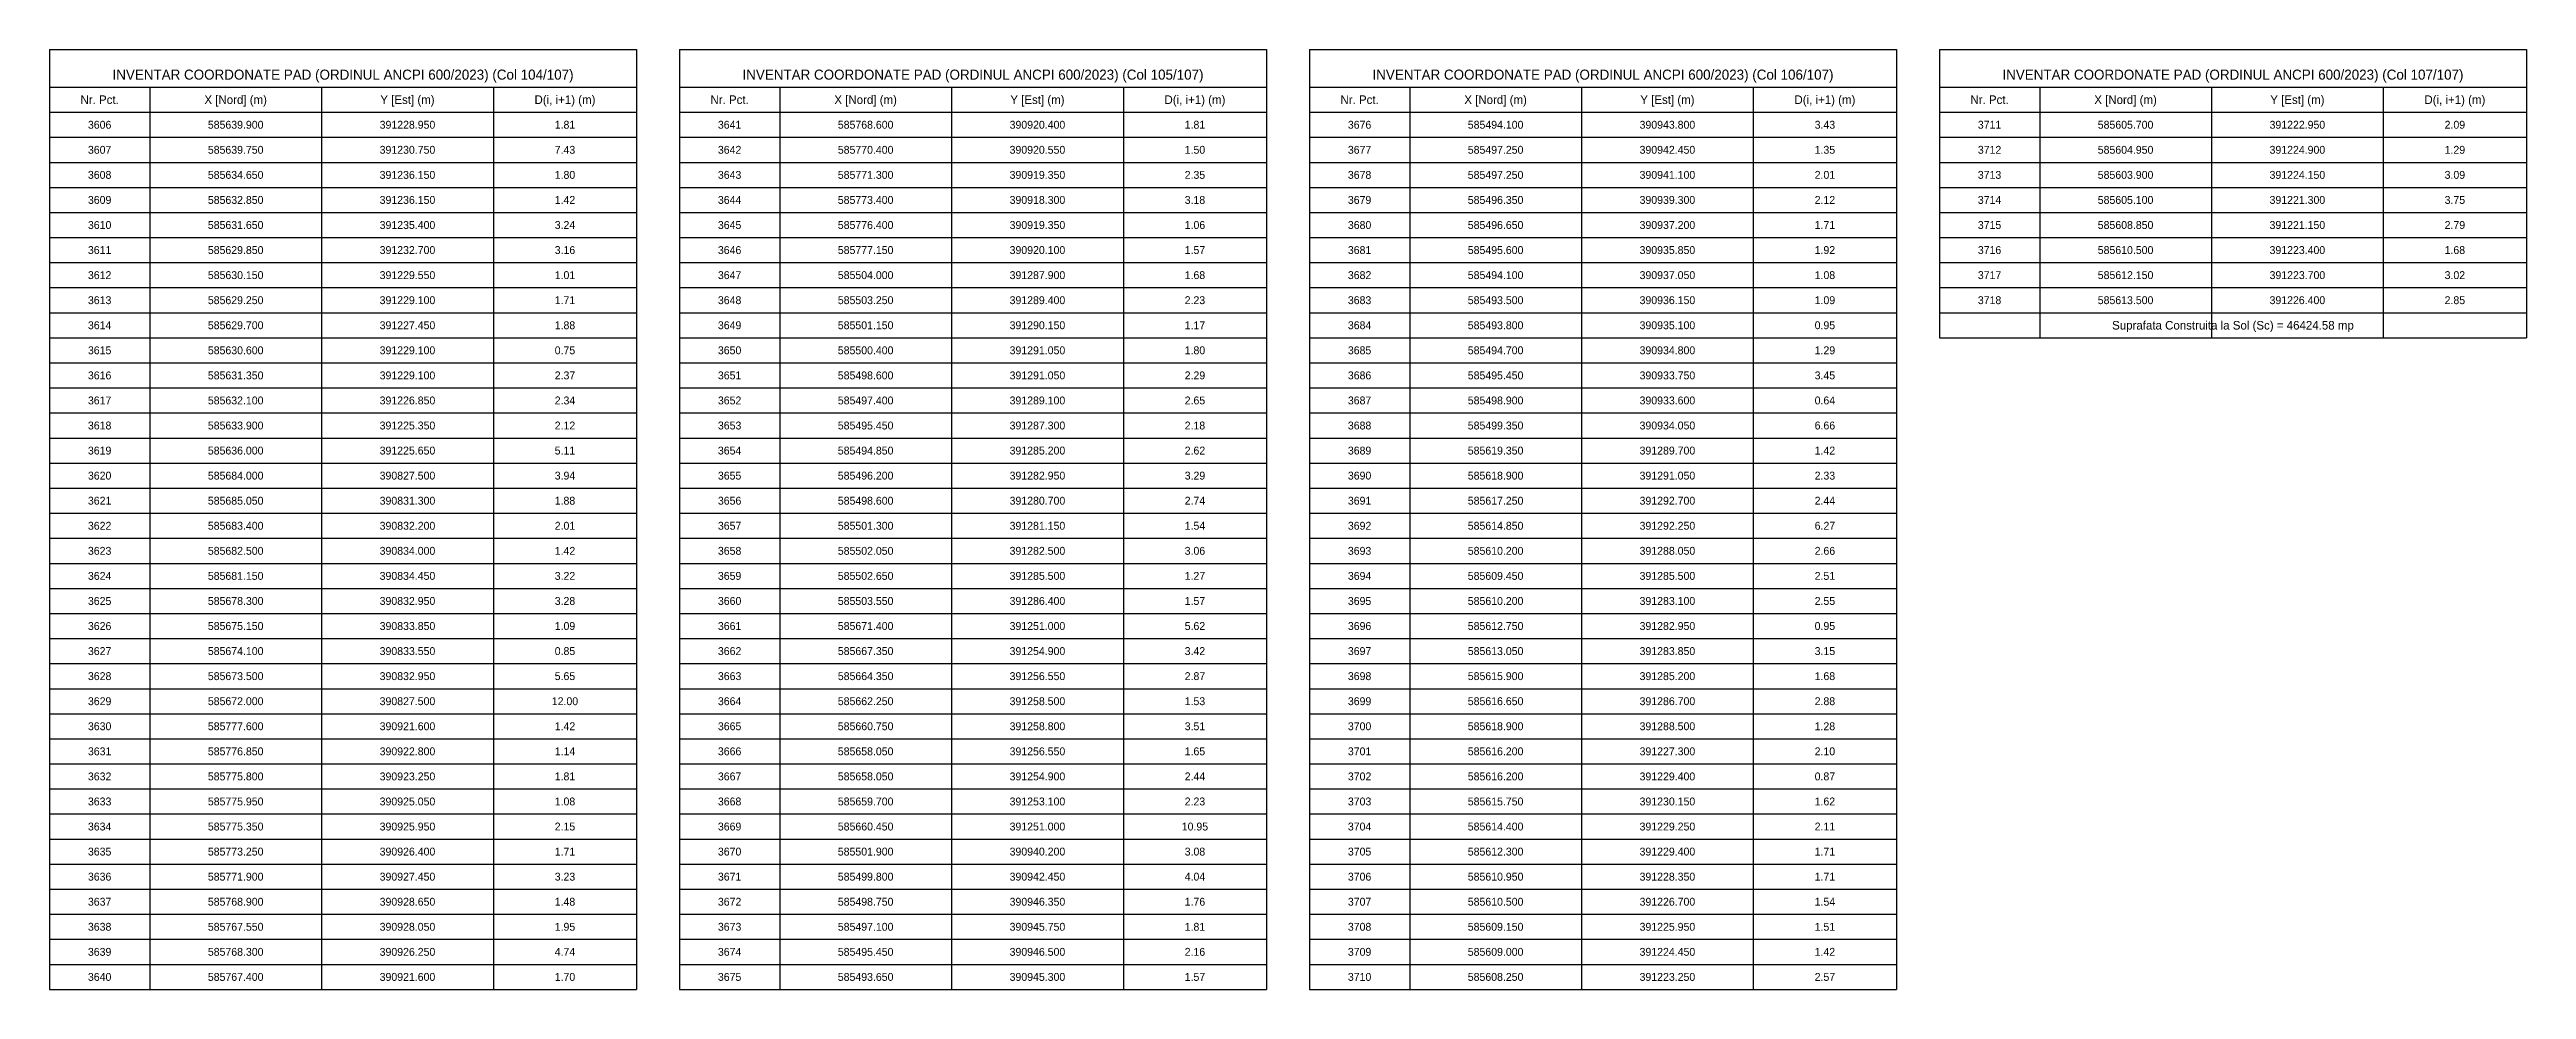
# Model space of a CAD drawing. Header units: metres. Extents: x 390541 to 400782, y 585056 to 585871.
# Drawn here: x 400436 to 400782, y 585739.8 to 585871.1 of the extents above; entities that cross this region are included whole.
import ezdxf
from ezdxf.enums import TextEntityAlignment as Align

# ---------------------------------------------------------------- set-up
doc = ezdxf.new("R2010")
doc.units = ezdxf.units.M
doc.layers.add('TABEL_PAD', color=7, linetype='Continuous')

msp = doc.modelspace()

# ---------------------------------------------------------------- linework, layer by layer
at = {"layer": 'TABEL_PAD', "color": 4}
for p, q in [((400436.04, 585871.06), (400518.04, 585871.06)), ((400436.04, 585871.06), (400436.04, 585739.81)), ((400518.04, 585871.06), (400518.04, 585739.81)), ((400524.04, 585871.06), (400606.04, 585871.06)), ((400524.04, 585871.06), (400524.04, 585739.81)), ((400606.04, 585871.06), (400606.04, 585739.81)), ((400612.04, 585871.06), (400694.04, 585871.06)), ((400612.04, 585871.06), (400612.04, 585739.81)), ((400694.04, 585871.06), (400694.04, 585739.81)), ((400700.04, 585871.06), (400782.04, 585871.06)), ((400700.04, 585871.06), (400700.04, 585830.81)), ((400782.04, 585871.06), (400782.04, 585830.81)), ((400436.04, 585865.81), (400518.04, 585865.81)), ((400450.04, 585865.81), (400450.04, 585739.81)), ((400474.04, 585865.81), (400474.04, 585739.81)), ((400498.04, 585865.81), (400498.04, 585739.81)), ((400524.04, 585865.81), (400606.04, 585865.81)), ((400538.04, 585865.81), (400538.04, 585739.81)), ((400562.04, 585865.81), (400562.04, 585739.81)), ((400586.04, 585865.81), (400586.04, 585739.81)), ((400612.04, 585865.81), (400694.04, 585865.81)), ((400626.04, 585865.81), (400626.04, 585739.81)), ((400650.04, 585865.81), (400650.04, 585739.81)), ((400674.04, 585865.81), (400674.04, 585739.81)), ((400700.04, 585865.81), (400782.04, 585865.81)), ((400714.04, 585865.81), (400714.04, 585830.81)), ((400738.04, 585865.81), (400738.04, 585830.81)), ((400762.04, 585865.81), (400762.04, 585830.81)), ((400436.04, 585862.31), (400518.04, 585862.31)), ((400524.04, 585862.31), (400606.04, 585862.31)), ((400612.04, 585862.31), (400694.04, 585862.31)), ((400700.04, 585862.31), (400782.04, 585862.31)), ((400700.04, 585830.81), (400782.04, 585830.81))]:
    msp.add_line(p, q, dxfattribs=at)
at = {"layer": 'TABEL_PAD', "color": 7}
for p, q in [((400436.04, 585858.81), (400518.04, 585858.81)), ((400524.04, 585858.81), (400606.04, 585858.81)), ((400612.04, 585858.81), (400694.04, 585858.81)), ((400700.04, 585858.81), (400782.04, 585858.81)), ((400436.04, 585855.31), (400518.04, 585855.31)), ((400524.04, 585855.31), (400606.04, 585855.31)), ((400612.04, 585855.31), (400694.04, 585855.31)), ((400700.04, 585855.31), (400782.04, 585855.31)), ((400436.04, 585851.81), (400518.04, 585851.81)), ((400524.04, 585851.81), (400606.04, 585851.81)), ((400612.04, 585851.81), (400694.04, 585851.81)), ((400700.04, 585851.81), (400782.04, 585851.81)), ((400436.04, 585848.31), (400518.04, 585848.31)), ((400524.04, 585848.31), (400606.04, 585848.31)), ((400612.04, 585848.31), (400694.04, 585848.31)), ((400700.04, 585848.31), (400782.04, 585848.31)), ((400436.04, 585844.81), (400518.04, 585844.81)), ((400524.04, 585844.81), (400606.04, 585844.81)), ((400612.04, 585844.81), (400694.04, 585844.81)), ((400700.04, 585844.81), (400782.04, 585844.81)), ((400436.04, 585841.31), (400518.04, 585841.31)), ((400524.04, 585841.31), (400606.04, 585841.31)), ((400612.04, 585841.31), (400694.04, 585841.31)), ((400700.04, 585841.31), (400782.04, 585841.31)), ((400436.04, 585837.81), (400518.04, 585837.81)), ((400524.04, 585837.81), (400606.04, 585837.81)), ((400612.04, 585837.81), (400694.04, 585837.81)), ((400700.04, 585837.81), (400782.04, 585837.81)), ((400436.04, 585834.31), (400518.04, 585834.31)), ((400524.04, 585834.31), (400606.04, 585834.31)), ((400612.04, 585834.31), (400694.04, 585834.31)), ((400700.04, 585834.31), (400782.04, 585834.31)), ((400436.04, 585830.81), (400518.04, 585830.81)), ((400524.04, 585830.81), (400606.04, 585830.81)), ((400612.04, 585830.81), (400694.04, 585830.81)), ((400436.04, 585827.31), (400518.04, 585827.31)), ((400524.04, 585827.31), (400606.04, 585827.31)), ((400612.04, 585827.31), (400694.04, 585827.31)), ((400436.04, 585823.81), (400518.04, 585823.81)), ((400524.04, 585823.81), (400606.04, 585823.81)), ((400612.04, 585823.81), (400694.04, 585823.81)), ((400436.04, 585820.31), (400518.04, 585820.31)), ((400524.04, 585820.31), (400606.04, 585820.31)), ((400612.04, 585820.31), (400694.04, 585820.31)), ((400436.04, 585816.81), (400518.04, 585816.81)), ((400524.04, 585816.81), (400606.04, 585816.81)), ((400612.04, 585816.81), (400694.04, 585816.81)), ((400436.04, 585813.31), (400518.04, 585813.31)), ((400524.04, 585813.31), (400606.04, 585813.31)), ((400612.04, 585813.31), (400694.04, 585813.31)), ((400436.04, 585809.81), (400518.04, 585809.81)), ((400524.04, 585809.81), (400606.04, 585809.81)), ((400612.04, 585809.81), (400694.04, 585809.81)), ((400436.04, 585806.31), (400518.04, 585806.31)), ((400524.04, 585806.31), (400606.04, 585806.31)), ((400612.04, 585806.31), (400694.04, 585806.31)), ((400436.04, 585802.81), (400518.04, 585802.81)), ((400524.04, 585802.81), (400606.04, 585802.81)), ((400612.04, 585802.81), (400694.04, 585802.81)), ((400436.04, 585799.31), (400518.04, 585799.31)), ((400524.04, 585799.31), (400606.04, 585799.31)), ((400612.04, 585799.31), (400694.04, 585799.31)), ((400436.04, 585795.81), (400518.04, 585795.81)), ((400524.04, 585795.81), (400606.04, 585795.81)), ((400612.04, 585795.81), (400694.04, 585795.81)), ((400436.04, 585792.31), (400518.04, 585792.31)), ((400524.04, 585792.31), (400606.04, 585792.31)), ((400612.04, 585792.31), (400694.04, 585792.31)), ((400436.04, 585788.81), (400518.04, 585788.81)), ((400524.04, 585788.81), (400606.04, 585788.81)), ((400612.04, 585788.81), (400694.04, 585788.81)), ((400436.04, 585785.31), (400518.04, 585785.31)), ((400524.04, 585785.31), (400606.04, 585785.31)), ((400612.04, 585785.31), (400694.04, 585785.31)), ((400436.04, 585781.81), (400518.04, 585781.81)), ((400524.04, 585781.81), (400606.04, 585781.81)), ((400612.04, 585781.81), (400694.04, 585781.81)), ((400436.04, 585778.31), (400518.04, 585778.31)), ((400524.04, 585778.31), (400606.04, 585778.31)), ((400612.04, 585778.31), (400694.04, 585778.31)), ((400436.04, 585774.81), (400518.04, 585774.81)), ((400524.04, 585774.81), (400606.04, 585774.81)), ((400612.04, 585774.81), (400694.04, 585774.81)), ((400436.04, 585771.31), (400518.04, 585771.31)), ((400524.04, 585771.31), (400606.04, 585771.31)), ((400612.04, 585771.31), (400694.04, 585771.31)), ((400436.04, 585767.81), (400518.04, 585767.81)), ((400524.04, 585767.81), (400606.04, 585767.81)), ((400612.04, 585767.81), (400694.04, 585767.81)), ((400436.04, 585764.31), (400518.04, 585764.31)), ((400524.04, 585764.31), (400606.04, 585764.31)), ((400612.04, 585764.31), (400694.04, 585764.31)), ((400436.04, 585760.81), (400518.04, 585760.81)), ((400524.04, 585760.81), (400606.04, 585760.81)), ((400612.04, 585760.81), (400694.04, 585760.81)), ((400436.04, 585757.31), (400518.04, 585757.31)), ((400524.04, 585757.31), (400606.04, 585757.31)), ((400612.04, 585757.31), (400694.04, 585757.31)), ((400436.04, 585753.81), (400518.04, 585753.81)), ((400524.04, 585753.81), (400606.04, 585753.81)), ((400612.04, 585753.81), (400694.04, 585753.81)), ((400436.04, 585750.31), (400518.04, 585750.31)), ((400524.04, 585750.31), (400606.04, 585750.31)), ((400612.04, 585750.31), (400694.04, 585750.31)), ((400436.04, 585746.81), (400518.04, 585746.81)), ((400524.04, 585746.81), (400606.04, 585746.81)), ((400612.04, 585746.81), (400694.04, 585746.81)), ((400436.04, 585743.31), (400518.04, 585743.31)), ((400524.04, 585743.31), (400606.04, 585743.31)), ((400612.04, 585743.31), (400694.04, 585743.31)), ((400436.04, 585739.81), (400518.04, 585739.81)), ((400524.04, 585739.81), (400606.04, 585739.81)), ((400612.04, 585739.81), (400694.04, 585739.81))]:
    msp.add_line(p, q, dxfattribs=at)

# ---------------------------------------------------------------- texts
for s, height, p in [('INVENTAR COORDONATE PAD (ORDINUL ANCPI 600/2023) (Col 104/107)', 1.4, (400477.04, 585867.56)), ('INVENTAR COORDONATE PAD (ORDINUL ANCPI 600/2023) (Col 105/107)', 1.4, (400565.04, 585867.56)), ('INVENTAR COORDONATE PAD (ORDINUL ANCPI 600/2023) (Col 106/107)', 1.4, (400653.04, 585867.56)), ('INVENTAR COORDONATE PAD (ORDINUL ANCPI 600/2023) (Col 107/107)', 1.4, (400741.04, 585867.56)), ('3606', 1.1, (400443.04, 585860.56)), ('585639.900', 1.1, (400462.04, 585860.56)), ('391228.950', 1.1, (400486.04, 585860.56)), ('1.81', 1.1, (400508.04, 585860.56)), ('3641', 1.1, (400531.04, 585860.56)), ('585768.600', 1.1, (400550.04, 585860.56)), ('390920.400', 1.1, (400574.04, 585860.56)), ('1.81', 1.1, (400596.04, 585860.56)), ('3676', 1.1, (400619.04, 585860.56)), ('585494.100', 1.1, (400638.04, 585860.56)), ('390943.800', 1.1, (400662.04, 585860.56)), ('3.43', 1.1, (400684.04, 585860.56)), ('3711', 1.1, (400707.04, 585860.56)), ('585605.700', 1.1, (400726.04, 585860.56)), ('391222.950', 1.1, (400750.04, 585860.56)), ('2.09', 1.1, (400772.04, 585860.56)), ('3607', 1.1, (400443.04, 585857.06)), ('585639.750', 1.1, (400462.04, 585857.06)), ('391230.750', 1.1, (400486.04, 585857.06)), ('7.43', 1.1, (400508.04, 585857.06)), ('3642', 1.1, (400531.04, 585857.06)), ('585770.400', 1.1, (400550.04, 585857.06)), ('390920.550', 1.1, (400574.04, 585857.06)), ('1.50', 1.1, (400596.04, 585857.06)), ('3677', 1.1, (400619.04, 585857.06)), ('585497.250', 1.1, (400638.04, 585857.06)), ('390942.450', 1.1, (400662.04, 585857.06)), ('1.35', 1.1, (400684.04, 585857.06)), ('3712', 1.1, (400707.04, 585857.06)), ('585604.950', 1.1, (400726.04, 585857.06)), ('391224.900', 1.1, (400750.04, 585857.06)), ('1.29', 1.1, (400772.04, 585857.06)), ('3608', 1.1, (400443.04, 585853.56)), ('585634.650', 1.1, (400462.04, 585853.56)), ('391236.150', 1.1, (400486.04, 585853.56)), ('1.80', 1.1, (400508.04, 585853.56)), ('3643', 1.1, (400531.04, 585853.56)), ('585771.300', 1.1, (400550.04, 585853.56)), ('390919.350', 1.1, (400574.04, 585853.56)), ('2.35', 1.1, (400596.04, 585853.56)), ('3678', 1.1, (400619.04, 585853.56)), ('585497.250', 1.1, (400638.04, 585853.56)), ('390941.100', 1.1, (400662.04, 585853.56)), ('2.01', 1.1, (400684.04, 585853.56)), ('3713', 1.1, (400707.04, 585853.56)), ('585603.900', 1.1, (400726.04, 585853.56)), ('391224.150', 1.1, (400750.04, 585853.56)), ('3.09', 1.1, (400772.04, 585853.56)), ('3609', 1.1, (400443.04, 585850.06)), ('585632.850', 1.1, (400462.04, 585850.06)), ('391236.150', 1.1, (400486.04, 585850.06)), ('1.42', 1.1, (400508.04, 585850.06)), ('3644', 1.1, (400531.04, 585850.06)), ('585773.400', 1.1, (400550.04, 585850.06)), ('390918.300', 1.1, (400574.04, 585850.06)), ('3.18', 1.1, (400596.04, 585850.06)), ('3679', 1.1, (400619.04, 585850.06)), ('585496.350', 1.1, (400638.04, 585850.06)), ('390939.300', 1.1, (400662.04, 585850.06)), ('2.12', 1.1, (400684.04, 585850.06)), ('3714', 1.1, (400707.04, 585850.06)), ('585605.100', 1.1, (400726.04, 585850.06)), ('391221.300', 1.1, (400750.04, 585850.06)), ('3.75', 1.1, (400772.04, 585850.06)), ('3610', 1.1, (400443.04, 585846.56)), ('585631.650', 1.1, (400462.04, 585846.56)), ('391235.400', 1.1, (400486.04, 585846.56)), ('3.24', 1.1, (400508.04, 585846.56)), ('3645', 1.1, (400531.04, 585846.56)), ('585776.400', 1.1, (400550.04, 585846.56)), ('390919.350', 1.1, (400574.04, 585846.56)), ('1.06', 1.1, (400596.04, 585846.56)), ('3680', 1.1, (400619.04, 585846.56)), ('585496.650', 1.1, (400638.04, 585846.56)), ('390937.200', 1.1, (400662.04, 585846.56)), ('1.71', 1.1, (400684.04, 585846.56)), ('3715', 1.1, (400707.04, 585846.56)), ('585608.850', 1.1, (400726.04, 585846.56)), ('391221.150', 1.1, (400750.04, 585846.56)), ('2.79', 1.1, (400772.04, 585846.56)), ('3611', 1.1, (400443.04, 585843.06)), ('585629.850', 1.1, (400462.04, 585843.06)), ('391232.700', 1.1, (400486.04, 585843.06)), ('3.16', 1.1, (400508.04, 585843.06)), ('3646', 1.1, (400531.04, 585843.06)), ('585777.150', 1.1, (400550.04, 585843.06)), ('390920.100', 1.1, (400574.04, 585843.06)), ('1.57', 1.1, (400596.04, 585843.06)), ('3681', 1.1, (400619.04, 585843.06)), ('585495.600', 1.1, (400638.04, 585843.06)), ('390935.850', 1.1, (400662.04, 585843.06)), ('1.92', 1.1, (400684.04, 585843.06)), ('3716', 1.1, (400707.04, 585843.06)), ('585610.500', 1.1, (400726.04, 585843.06)), ('391223.400', 1.1, (400750.04, 585843.06)), ('1.68', 1.1, (400772.04, 585843.06)), ('3612', 1.1, (400443.04, 585839.56)), ('585630.150', 1.1, (400462.04, 585839.56)), ('391229.550', 1.1, (400486.04, 585839.56)), ('1.01', 1.1, (400508.04, 585839.56)), ('3647', 1.1, (400531.04, 585839.56)), ('585504.000', 1.1, (400550.04, 585839.56)), ('391287.900', 1.1, (400574.04, 585839.56)), ('1.68', 1.1, (400596.04, 585839.56)), ('3682', 1.1, (400619.04, 585839.56)), ('585494.100', 1.1, (400638.04, 585839.56)), ('390937.050', 1.1, (400662.04, 585839.56)), ('1.08', 1.1, (400684.04, 585839.56)), ('3717', 1.1, (400707.04, 585839.56)), ('585612.150', 1.1, (400726.04, 585839.56)), ('391223.700', 1.1, (400750.04, 585839.56)), ('3.02', 1.1, (400772.04, 585839.56)), ('3613', 1.1, (400443.04, 585836.06)), ('585629.250', 1.1, (400462.04, 585836.06)), ('391229.100', 1.1, (400486.04, 585836.06)), ('1.71', 1.1, (400508.04, 585836.06)), ('3648', 1.1, (400531.04, 585836.06)), ('585503.250', 1.1, (400550.04, 585836.06)), ('391289.400', 1.1, (400574.04, 585836.06)), ('2.23', 1.1, (400596.04, 585836.06)), ('3683', 1.1, (400619.04, 585836.06)), ('585493.500', 1.1, (400638.04, 585836.06)), ('390936.150', 1.1, (400662.04, 585836.06)), ('1.09', 1.1, (400684.04, 585836.06)), ('3718', 1.1, (400707.04, 585836.06)), ('585613.500', 1.1, (400726.04, 585836.06)), ('391226.400', 1.1, (400750.04, 585836.06)), ('2.85', 1.1, (400772.04, 585836.06)), ('3614', 1.1, (400443.04, 585832.56)), ('585629.700', 1.1, (400462.04, 585832.56)), ('391227.450', 1.1, (400486.04, 585832.56)), ('1.88', 1.1, (400508.04, 585832.56)), ('3649', 1.1, (400531.04, 585832.56)), ('585501.150', 1.1, (400550.04, 585832.56)), ('391290.150', 1.1, (400574.04, 585832.56)), ('1.17', 1.1, (400596.04, 585832.56)), ('3684', 1.1, (400619.04, 585832.56)), ('585493.800', 1.1, (400638.04, 585832.56)), ('390935.100', 1.1, (400662.04, 585832.56)), ('0.95', 1.1, (400684.04, 585832.56)), ('3615', 1.1, (400443.04, 585829.06)), ('585630.600', 1.1, (400462.04, 585829.06)), ('391229.100', 1.1, (400486.04, 585829.06)), ('0.75', 1.1, (400508.04, 585829.06)), ('3650', 1.1, (400531.04, 585829.06)), ('585500.400', 1.1, (400550.04, 585829.06)), ('391291.050', 1.1, (400574.04, 585829.06)), ('1.80', 1.1, (400596.04, 585829.06)), ('3685', 1.1, (400619.04, 585829.06)), ('585494.700', 1.1, (400638.04, 585829.06)), ('390934.800', 1.1, (400662.04, 585829.06)), ('1.29', 1.1, (400684.04, 585829.06)), ('3616', 1.1, (400443.04, 585825.56)), ('585631.350', 1.1, (400462.04, 585825.56)), ('391229.100', 1.1, (400486.04, 585825.56)), ('2.37', 1.1, (400508.04, 585825.56)), ('3651', 1.1, (400531.04, 585825.56)), ('585498.600', 1.1, (400550.04, 585825.56)), ('391291.050', 1.1, (400574.04, 585825.56)), ('2.29', 1.1, (400596.04, 585825.56)), ('3686', 1.1, (400619.04, 585825.56)), ('585495.450', 1.1, (400638.04, 585825.56)), ('390933.750', 1.1, (400662.04, 585825.56)), ('3.45', 1.1, (400684.04, 585825.56)), ('3617', 1.1, (400443.04, 585822.06)), ('585632.100', 1.1, (400462.04, 585822.06)), ('391226.850', 1.1, (400486.04, 585822.06)), ('2.34', 1.1, (400508.04, 585822.06)), ('3652', 1.1, (400531.04, 585822.06)), ('585497.400', 1.1, (400550.04, 585822.06)), ('391289.100', 1.1, (400574.04, 585822.06)), ('2.65', 1.1, (400596.04, 585822.06)), ('3687', 1.1, (400619.04, 585822.06)), ('585498.900', 1.1, (400638.04, 585822.06)), ('390933.600', 1.1, (400662.04, 585822.06)), ('0.64', 1.1, (400684.04, 585822.06)), ('3618', 1.1, (400443.04, 585818.56)), ('585633.900', 1.1, (400462.04, 585818.56)), ('391225.350', 1.1, (400486.04, 585818.56)), ('2.12', 1.1, (400508.04, 585818.56)), ('3653', 1.1, (400531.04, 585818.56)), ('585495.450', 1.1, (400550.04, 585818.56)), ('391287.300', 1.1, (400574.04, 585818.56)), ('2.18', 1.1, (400596.04, 585818.56)), ('3688', 1.1, (400619.04, 585818.56)), ('585499.350', 1.1, (400638.04, 585818.56)), ('390934.050', 1.1, (400662.04, 585818.56)), ('6.66', 1.1, (400684.04, 585818.56)), ('3619', 1.1, (400443.04, 585815.06)), ('585636.000', 1.1, (400462.04, 585815.06)), ('391225.650', 1.1, (400486.04, 585815.06)), ('5.11', 1.1, (400508.04, 585815.06)), ('3654', 1.1, (400531.04, 585815.06)), ('585494.850', 1.1, (400550.04, 585815.06)), ('391285.200', 1.1, (400574.04, 585815.06)), ('2.62', 1.1, (400596.04, 585815.06)), ('3689', 1.1, (400619.04, 585815.06)), ('585619.350', 1.1, (400638.04, 585815.06)), ('391289.700', 1.1, (400662.04, 585815.06)), ('1.42', 1.1, (400684.04, 585815.06)), ('3620', 1.1, (400443.04, 585811.56)), ('585684.000', 1.1, (400462.04, 585811.56)), ('390827.500', 1.1, (400486.04, 585811.56)), ('3.94', 1.1, (400508.04, 585811.56)), ('3655', 1.1, (400531.04, 585811.56)), ('585496.200', 1.1, (400550.04, 585811.56)), ('391282.950', 1.1, (400574.04, 585811.56)), ('3.29', 1.1, (400596.04, 585811.56)), ('3690', 1.1, (400619.04, 585811.56)), ('585618.900', 1.1, (400638.04, 585811.56)), ('391291.050', 1.1, (400662.04, 585811.56)), ('2.33', 1.1, (400684.04, 585811.56)), ('3621', 1.1, (400443.04, 585808.06)), ('585685.050', 1.1, (400462.04, 585808.06)), ('390831.300', 1.1, (400486.04, 585808.06)), ('1.88', 1.1, (400508.04, 585808.06)), ('3656', 1.1, (400531.04, 585808.06)), ('585498.600', 1.1, (400550.04, 585808.06)), ('391280.700', 1.1, (400574.04, 585808.06)), ('2.74', 1.1, (400596.04, 585808.06)), ('3691', 1.1, (400619.04, 585808.06)), ('585617.250', 1.1, (400638.04, 585808.06)), ('391292.700', 1.1, (400662.04, 585808.06)), ('2.44', 1.1, (400684.04, 585808.06)), ('3622', 1.1, (400443.04, 585804.56)), ('585683.400', 1.1, (400462.04, 585804.56)), ('390832.200', 1.1, (400486.04, 585804.56)), ('2.01', 1.1, (400508.04, 585804.56)), ('3657', 1.1, (400531.04, 585804.56)), ('585501.300', 1.1, (400550.04, 585804.56)), ('391281.150', 1.1, (400574.04, 585804.56)), ('1.54', 1.1, (400596.04, 585804.56)), ('3692', 1.1, (400619.04, 585804.56)), ('585614.850', 1.1, (400638.04, 585804.56)), ('391292.250', 1.1, (400662.04, 585804.56)), ('6.27', 1.1, (400684.04, 585804.56)), ('3623', 1.1, (400443.04, 585801.06)), ('585682.500', 1.1, (400462.04, 585801.06)), ('390834.000', 1.1, (400486.04, 585801.06)), ('1.42', 1.1, (400508.04, 585801.06)), ('3658', 1.1, (400531.04, 585801.06)), ('585502.050', 1.1, (400550.04, 585801.06)), ('391282.500', 1.1, (400574.04, 585801.06)), ('3.06', 1.1, (400596.04, 585801.06)), ('3693', 1.1, (400619.04, 585801.06)), ('585610.200', 1.1, (400638.04, 585801.06)), ('391288.050', 1.1, (400662.04, 585801.06)), ('2.66', 1.1, (400684.04, 585801.06)), ('3624', 1.1, (400443.04, 585797.56)), ('585681.150', 1.1, (400462.04, 585797.56)), ('390834.450', 1.1, (400486.04, 585797.56)), ('3.22', 1.1, (400508.04, 585797.56)), ('3659', 1.1, (400531.04, 585797.56)), ('585502.650', 1.1, (400550.04, 585797.56)), ('391285.500', 1.1, (400574.04, 585797.56)), ('1.27', 1.1, (400596.04, 585797.56)), ('3694', 1.1, (400619.04, 585797.56)), ('585609.450', 1.1, (400638.04, 585797.56)), ('391285.500', 1.1, (400662.04, 585797.56)), ('2.51', 1.1, (400684.04, 585797.56)), ('3625', 1.1, (400443.04, 585794.06)), ('585678.300', 1.1, (400462.04, 585794.06)), ('390832.950', 1.1, (400486.04, 585794.06)), ('3.28', 1.1, (400508.04, 585794.06)), ('3660', 1.1, (400531.04, 585794.06)), ('585503.550', 1.1, (400550.04, 585794.06)), ('391286.400', 1.1, (400574.04, 585794.06)), ('1.57', 1.1, (400596.04, 585794.06)), ('3695', 1.1, (400619.04, 585794.06)), ('585610.200', 1.1, (400638.04, 585794.06)), ('391283.100', 1.1, (400662.04, 585794.06)), ('2.55', 1.1, (400684.04, 585794.06)), ('3626', 1.1, (400443.04, 585790.56)), ('585675.150', 1.1, (400462.04, 585790.56)), ('390833.850', 1.1, (400486.04, 585790.56)), ('1.09', 1.1, (400508.04, 585790.56)), ('3661', 1.1, (400531.04, 585790.56)), ('585671.400', 1.1, (400550.04, 585790.56)), ('391251.000', 1.1, (400574.04, 585790.56)), ('5.62', 1.1, (400596.04, 585790.56)), ('3696', 1.1, (400619.04, 585790.56)), ('585612.750', 1.1, (400638.04, 585790.56)), ('391282.950', 1.1, (400662.04, 585790.56)), ('0.95', 1.1, (400684.04, 585790.56)), ('3627', 1.1, (400443.04, 585787.06)), ('585674.100', 1.1, (400462.04, 585787.06)), ('390833.550', 1.1, (400486.04, 585787.06)), ('0.85', 1.1, (400508.04, 585787.06)), ('3662', 1.1, (400531.04, 585787.06)), ('585667.350', 1.1, (400550.04, 585787.06)), ('391254.900', 1.1, (400574.04, 585787.06)), ('3.42', 1.1, (400596.04, 585787.06)), ('3697', 1.1, (400619.04, 585787.06)), ('585613.050', 1.1, (400638.04, 585787.06)), ('391283.850', 1.1, (400662.04, 585787.06)), ('3.15', 1.1, (400684.04, 585787.06)), ('3628', 1.1, (400443.04, 585783.56)), ('585673.500', 1.1, (400462.04, 585783.56)), ('390832.950', 1.1, (400486.04, 585783.56)), ('5.65', 1.1, (400508.04, 585783.56)), ('3663', 1.1, (400531.04, 585783.56)), ('585664.350', 1.1, (400550.04, 585783.56)), ('391256.550', 1.1, (400574.04, 585783.56)), ('2.87', 1.1, (400596.04, 585783.56)), ('3698', 1.1, (400619.04, 585783.56)), ('585615.900', 1.1, (400638.04, 585783.56)), ('391285.200', 1.1, (400662.04, 585783.56)), ('1.68', 1.1, (400684.04, 585783.56)), ('3629', 1.1, (400443.04, 585780.06)), ('585672.000', 1.1, (400462.04, 585780.06)), ('390827.500', 1.1, (400486.04, 585780.06)), ('12.00', 1.1, (400508.04, 585780.06)), ('3664', 1.1, (400531.04, 585780.06)), ('585662.250', 1.1, (400550.04, 585780.06)), ('391258.500', 1.1, (400574.04, 585780.06)), ('1.53', 1.1, (400596.04, 585780.06)), ('3699', 1.1, (400619.04, 585780.06)), ('585616.650', 1.1, (400638.04, 585780.06)), ('391286.700', 1.1, (400662.04, 585780.06)), ('2.88', 1.1, (400684.04, 585780.06)), ('3630', 1.1, (400443.04, 585776.56)), ('585777.600', 1.1, (400462.04, 585776.56)), ('390921.600', 1.1, (400486.04, 585776.56)), ('1.42', 1.1, (400508.04, 585776.56)), ('3665', 1.1, (400531.04, 585776.56)), ('585660.750', 1.1, (400550.04, 585776.56)), ('391258.800', 1.1, (400574.04, 585776.56)), ('3.51', 1.1, (400596.04, 585776.56)), ('3700', 1.1, (400619.04, 585776.56)), ('585618.900', 1.1, (400638.04, 585776.56)), ('391288.500', 1.1, (400662.04, 585776.56)), ('1.28', 1.1, (400684.04, 585776.56)), ('3631', 1.1, (400443.04, 585773.06)), ('585776.850', 1.1, (400462.04, 585773.06)), ('390922.800', 1.1, (400486.04, 585773.06)), ('1.14', 1.1, (400508.04, 585773.06)), ('3666', 1.1, (400531.04, 585773.06)), ('585658.050', 1.1, (400550.04, 585773.06)), ('391256.550', 1.1, (400574.04, 585773.06)), ('1.65', 1.1, (400596.04, 585773.06)), ('3701', 1.1, (400619.04, 585773.06)), ('585616.200', 1.1, (400638.04, 585773.06)), ('391227.300', 1.1, (400662.04, 585773.06)), ('2.10', 1.1, (400684.04, 585773.06)), ('3632', 1.1, (400443.04, 585769.56)), ('585775.800', 1.1, (400462.04, 585769.56)), ('390923.250', 1.1, (400486.04, 585769.56)), ('1.81', 1.1, (400508.04, 585769.56)), ('3667', 1.1, (400531.04, 585769.56)), ('585658.050', 1.1, (400550.04, 585769.56)), ('391254.900', 1.1, (400574.04, 585769.56)), ('2.44', 1.1, (400596.04, 585769.56)), ('3702', 1.1, (400619.04, 585769.56)), ('585616.200', 1.1, (400638.04, 585769.56)), ('391229.400', 1.1, (400662.04, 585769.56)), ('0.87', 1.1, (400684.04, 585769.56)), ('3633', 1.1, (400443.04, 585766.06)), ('585775.950', 1.1, (400462.04, 585766.06)), ('390925.050', 1.1, (400486.04, 585766.06)), ('1.08', 1.1, (400508.04, 585766.06)), ('3668', 1.1, (400531.04, 585766.06)), ('585659.700', 1.1, (400550.04, 585766.06)), ('391253.100', 1.1, (400574.04, 585766.06)), ('2.23', 1.1, (400596.04, 585766.06)), ('3703', 1.1, (400619.04, 585766.06)), ('585615.750', 1.1, (400638.04, 585766.06)), ('391230.150', 1.1, (400662.04, 585766.06)), ('1.62', 1.1, (400684.04, 585766.06)), ('3634', 1.1, (400443.04, 585762.56)), ('585775.350', 1.1, (400462.04, 585762.56)), ('390925.950', 1.1, (400486.04, 585762.56)), ('2.15', 1.1, (400508.04, 585762.56)), ('3669', 1.1, (400531.04, 585762.56)), ('585660.450', 1.1, (400550.04, 585762.56)), ('391251.000', 1.1, (400574.04, 585762.56)), ('10.95', 1.1, (400596.04, 585762.56)), ('3704', 1.1, (400619.04, 585762.56)), ('585614.400', 1.1, (400638.04, 585762.56)), ('391229.250', 1.1, (400662.04, 585762.56)), ('2.11', 1.1, (400684.04, 585762.56)), ('3635', 1.1, (400443.04, 585759.06)), ('585773.250', 1.1, (400462.04, 585759.06)), ('390926.400', 1.1, (400486.04, 585759.06)), ('1.71', 1.1, (400508.04, 585759.06)), ('3670', 1.1, (400531.04, 585759.06)), ('585501.900', 1.1, (400550.04, 585759.06)), ('390940.200', 1.1, (400574.04, 585759.06)), ('3.08', 1.1, (400596.04, 585759.06)), ('3705', 1.1, (400619.04, 585759.06)), ('585612.300', 1.1, (400638.04, 585759.06)), ('391229.400', 1.1, (400662.04, 585759.06)), ('1.71', 1.1, (400684.04, 585759.06)), ('3636', 1.1, (400443.04, 585755.56)), ('585771.900', 1.1, (400462.04, 585755.56)), ('390927.450', 1.1, (400486.04, 585755.56)), ('3.23', 1.1, (400508.04, 585755.56)), ('3671', 1.1, (400531.04, 585755.56)), ('585499.800', 1.1, (400550.04, 585755.56)), ('390942.450', 1.1, (400574.04, 585755.56)), ('4.04', 1.1, (400596.04, 585755.56)), ('3706', 1.1, (400619.04, 585755.56)), ('585610.950', 1.1, (400638.04, 585755.56)), ('391228.350', 1.1, (400662.04, 585755.56)), ('1.71', 1.1, (400684.04, 585755.56)), ('3637', 1.1, (400443.04, 585752.06)), ('585768.900', 1.1, (400462.04, 585752.06)), ('390928.650', 1.1, (400486.04, 585752.06)), ('1.48', 1.1, (400508.04, 585752.06)), ('3672', 1.1, (400531.04, 585752.06)), ('585498.750', 1.1, (400550.04, 585752.06)), ('390946.350', 1.1, (400574.04, 585752.06)), ('1.76', 1.1, (400596.04, 585752.06)), ('3707', 1.1, (400619.04, 585752.06)), ('585610.500', 1.1, (400638.04, 585752.06)), ('391226.700', 1.1, (400662.04, 585752.06)), ('1.54', 1.1, (400684.04, 585752.06)), ('3638', 1.1, (400443.04, 585748.56)), ('585767.550', 1.1, (400462.04, 585748.56)), ('390928.050', 1.1, (400486.04, 585748.56)), ('1.95', 1.1, (400508.04, 585748.56)), ('3673', 1.1, (400531.04, 585748.56)), ('585497.100', 1.1, (400550.04, 585748.56)), ('390945.750', 1.1, (400574.04, 585748.56)), ('1.81', 1.1, (400596.04, 585748.56)), ('3708', 1.1, (400619.04, 585748.56)), ('585609.150', 1.1, (400638.04, 585748.56)), ('391225.950', 1.1, (400662.04, 585748.56)), ('1.51', 1.1, (400684.04, 585748.56)), ('3639', 1.1, (400443.04, 585745.06)), ('585768.300', 1.1, (400462.04, 585745.06)), ('390926.250', 1.1, (400486.04, 585745.06)), ('4.74', 1.1, (400508.04, 585745.06)), ('3674', 1.1, (400531.04, 585745.06)), ('585495.450', 1.1, (400550.04, 585745.06)), ('390946.500', 1.1, (400574.04, 585745.06)), ('2.16', 1.1, (400596.04, 585745.06)), ('3709', 1.1, (400619.04, 585745.06)), ('585609.000', 1.1, (400638.04, 585745.06)), ('391224.450', 1.1, (400662.04, 585745.06)), ('1.42', 1.1, (400684.04, 585745.06)), ('3640', 1.1, (400443.04, 585741.56)), ('585767.400', 1.1, (400462.04, 585741.56)), ('390921.600', 1.1, (400486.04, 585741.56)), ('1.70', 1.1, (400508.04, 585741.56)), ('3675', 1.1, (400531.04, 585741.56)), ('585493.650', 1.1, (400550.04, 585741.56)), ('390945.300', 1.1, (400574.04, 585741.56)), ('1.57', 1.1, (400596.04, 585741.56)), ('3710', 1.1, (400619.04, 585741.56)), ('585608.250', 1.1, (400638.04, 585741.56)), ('391223.250', 1.1, (400662.04, 585741.56)), ('2.57', 1.1, (400684.04, 585741.56))]:
    msp.add_text(s, height=height, dxfattribs=at).set_placement(p, align=Align.MIDDLE_CENTER)
at = {"layer": 'TABEL_PAD', "color": 4}
for s, p in [('Nr. Pct.', (400443.04, 585864.06)), ('X [Nord] (m)', (400462.04, 585864.06)), ('Y [Est] (m)', (400486.04, 585864.06)), ('D(i, i+1) (m)', (400508.04, 585864.06)), ('Nr. Pct.', (400531.04, 585864.06)), ('X [Nord] (m)', (400550.04, 585864.06)), ('Y [Est] (m)', (400574.04, 585864.06)), ('D(i, i+1) (m)', (400596.04, 585864.06)), ('Nr. Pct.', (400619.04, 585864.06)), ('X [Nord] (m)', (400638.04, 585864.06)), ('Y [Est] (m)', (400662.04, 585864.06)), ('D(i, i+1) (m)', (400684.04, 585864.06)), ('Nr. Pct.', (400707.04, 585864.06)), ('X [Nord] (m)', (400726.04, 585864.06)), ('Y [Est] (m)', (400750.04, 585864.06)), ('D(i, i+1) (m)', (400772.04, 585864.06))]:
    msp.add_text(s, height=1.2, dxfattribs=at).set_placement(p, align=Align.MIDDLE_CENTER)
at = {"layer": 'TABEL_PAD', "color": 2}
msp.add_text('Suprafata Construita la Sol (Sc) = 46424.58 mp', height=1.2, dxfattribs=at).set_placement((400741.04, 585832.56), align=Align.MIDDLE_CENTER)

doc.saveas('drawing.dxf')
